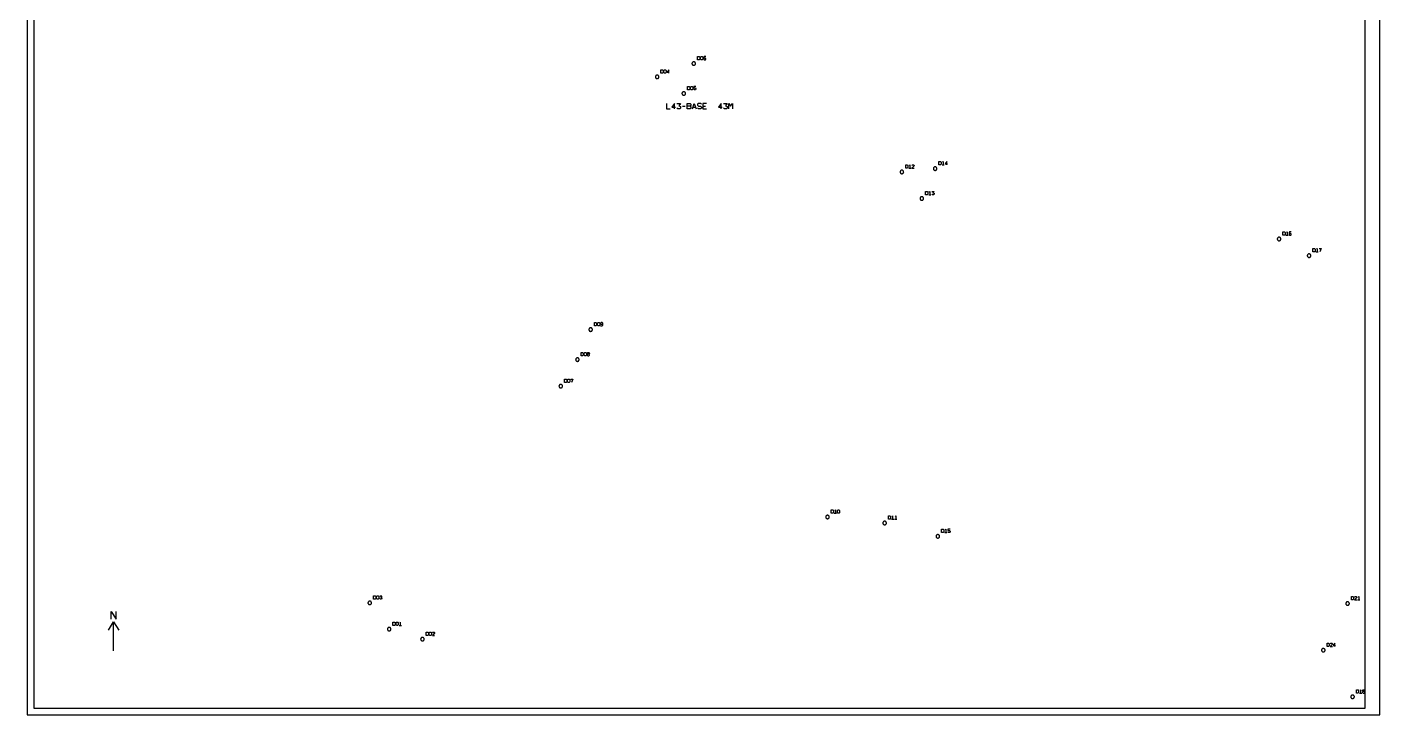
# Model space of a CAD drawing. Header units: millimetres. Extents: x 0 to 1219, y 0 to 1240.
# Drawn here: x 0 to 1219, y 0 to 620 of the extents above; entities that cross this region are included whole.
import ezdxf

# ---------------------------------------------------------------- set-up
doc = ezdxf.new("R2010")
doc.units = ezdxf.units.MM
for name, color, linetype in [('CUT_DOWEL_3.2', 2, 'Continuous'), ('CUT_OUTER', 1, 'Continuous'), ('ENGRAVE_NEXT', 3, 'Continuous'), ('ENGRAVE_NORTH', 2, 'Continuous'), ('ENGRAVE_TEXT', 2, 'Continuous'), ('SHEET_EDGE', 7, 'Continuous')]:
    doc.layers.add(name, color=color, linetype=linetype)

msp = doc.modelspace()

# ---------------------------------------------------------------- linework, layer by layer
at = {"layer": 'CUT_DOWEL_3.2'}
for points in [[(602.4, 586.9), (602.4, 587.1), (602.4, 587.4), (602.3, 587.5), (602.2, 587.7), (602.1, 587.9), (602, 588.1), (601.8, 588.2), (601.6, 588.3), (601.4, 588.4), (601.2, 588.5), (601, 588.5), (600.8, 588.5), (600.6, 588.5), (600.4, 588.5), (600.2, 588.4), (600, 588.3), (599.9, 588.2), (599.7, 588.1), (599.6, 587.9), (599.4, 587.7), (599.4, 587.5), (599.3, 587.4), (599.2, 587.1), (599.2, 586.9), (599.2, 586.7), (599.3, 586.5), (599.4, 586.3), (599.4, 586.1), (599.6, 586), (599.7, 585.8), (599.9, 585.7), (600, 585.6), (600.2, 585.5), (600.4, 585.4), (600.6, 585.4), (600.8, 585.3), (601, 585.4), (601.2, 585.4), (601.4, 585.5), (601.6, 585.6), (601.8, 585.7), (602, 585.8), (602.1, 586), (602.2, 586.1), (602.3, 586.3), (602.4, 586.5), (602.4, 586.7), (602.4, 586.9)], [(569.4, 574.9), (569.4, 575.1), (569.4, 575.4), (569.3, 575.5), (569.2, 575.7), (569.1, 575.9), (569, 576.1), (568.8, 576.2), (568.6, 576.3), (568.4, 576.4), (568.2, 576.5), (568, 576.5), (567.8, 576.5), (567.6, 576.5), (567.4, 576.5), (567.2, 576.4), (567, 576.3), (566.9, 576.2), (566.7, 576.1), (566.6, 575.9), (566.4, 575.7), (566.4, 575.5), (566.3, 575.4), (566.2, 575.1), (566.2, 574.9), (566.2, 574.7), (566.3, 574.5), (566.4, 574.3), (566.4, 574.1), (566.6, 574), (566.7, 573.8), (566.9, 573.7), (567, 573.6), (567.2, 573.5), (567.4, 573.4), (567.6, 573.4), (567.8, 573.3), (568, 573.4), (568.2, 573.4), (568.4, 573.5), (568.6, 573.6), (568.8, 573.7), (569, 573.8), (569.1, 574), (569.2, 574.1), (569.3, 574.3), (569.4, 574.5), (569.4, 574.7), (569.4, 574.9)], [(593.4, 559.9), (593.4, 560.1), (593.4, 560.4), (593.3, 560.5), (593.2, 560.7), (593.1, 560.9), (593, 561.1), (592.8, 561.2), (592.6, 561.3), (592.4, 561.4), (592.2, 561.5), (592, 561.5), (591.8, 561.5), (591.6, 561.5), (591.4, 561.5), (591.2, 561.4), (591, 561.3), (590.9, 561.2), (590.7, 561.1), (590.6, 560.9), (590.4, 560.7), (590.4, 560.5), (590.3, 560.4), (590.2, 560.1), (590.2, 559.9), (590.2, 559.7), (590.3, 559.5), (590.4, 559.3), (590.4, 559.1), (590.6, 559), (590.7, 558.8), (590.9, 558.7), (591, 558.6), (591.2, 558.5), (591.4, 558.4), (591.6, 558.4), (591.8, 558.3), (592, 558.4), (592.2, 558.4), (592.4, 558.5), (592.6, 558.6), (592.8, 558.7), (593, 558.8), (593.1, 559), (593.2, 559.1), (593.3, 559.3), (593.4, 559.5), (593.4, 559.7), (593.4, 559.9)], [(790, 489.3), (789.9, 489.5), (789.9, 489.7), (789.8, 489.9), (789.7, 490.1), (789.6, 490.3), (789.5, 490.4), (789.3, 490.6), (789.2, 490.7), (789, 490.8), (788.8, 490.9), (788.6, 490.9), (788.4, 490.9), (788.1, 490.9), (787.9, 490.9), (787.7, 490.8), (787.6, 490.7), (787.4, 490.6), (787.2, 490.4), (787.1, 490.3), (787, 490.1), (786.9, 489.9), (786.8, 489.7), (786.8, 489.5), (786.8, 489.3), (786.8, 489.1), (786.8, 488.9), (786.9, 488.7), (787, 488.5), (787.1, 488.3), (787.2, 488.2), (787.4, 488), (787.6, 487.9), (787.7, 487.8), (787.9, 487.8), (788.1, 487.7), (788.4, 487.7), (788.6, 487.7), (788.8, 487.8), (789, 487.8), (789.2, 487.9), (789.3, 488), (789.5, 488.2), (789.6, 488.3), (789.7, 488.5), (789.8, 488.7), (789.9, 488.9), (789.9, 489.1), (790, 489.3)], [(820, 492.3), (819.9, 492.5), (819.9, 492.7), (819.8, 492.9), (819.7, 493.1), (819.6, 493.3), (819.5, 493.4), (819.3, 493.6), (819.2, 493.7), (819, 493.8), (818.8, 493.9), (818.6, 493.9), (818.4, 493.9), (818.1, 493.9), (817.9, 493.9), (817.7, 493.8), (817.6, 493.7), (817.4, 493.6), (817.2, 493.4), (817.1, 493.3), (817, 493.1), (816.9, 492.9), (816.8, 492.7), (816.8, 492.5), (816.8, 492.3), (816.8, 492.1), (816.8, 491.9), (816.9, 491.7), (817, 491.5), (817.1, 491.3), (817.2, 491.2), (817.4, 491), (817.6, 490.9), (817.7, 490.8), (817.9, 490.8), (818.1, 490.7), (818.4, 490.7), (818.6, 490.7), (818.8, 490.8), (819, 490.8), (819.2, 490.9), (819.3, 491), (819.5, 491.2), (819.6, 491.3), (819.7, 491.5), (819.8, 491.7), (819.9, 491.9), (819.9, 492.1), (820, 492.3)], [(808, 465.3), (807.9, 465.5), (807.9, 465.7), (807.8, 465.9), (807.7, 466.1), (807.6, 466.3), (807.5, 466.4), (807.3, 466.6), (807.2, 466.7), (807, 466.8), (806.8, 466.9), (806.6, 466.9), (806.4, 466.9), (806.1, 466.9), (805.9, 466.9), (805.7, 466.8), (805.6, 466.7), (805.4, 466.6), (805.2, 466.4), (805.1, 466.3), (805, 466.1), (804.9, 465.9), (804.8, 465.7), (804.8, 465.5), (804.8, 465.3), (804.8, 465.1), (804.8, 464.9), (804.9, 464.7), (805, 464.5), (805.1, 464.3), (805.2, 464.2), (805.4, 464), (805.6, 463.9), (805.7, 463.8), (805.9, 463.8), (806.1, 463.7), (806.4, 463.7), (806.6, 463.7), (806.8, 463.8), (807, 463.8), (807.2, 463.9), (807.3, 464), (807.5, 464.2), (807.6, 464.3), (807.7, 464.5), (807.8, 464.7), (807.9, 464.9), (807.9, 465.1), (808, 465.3)], [(1129.9, 428.8), (1129.9, 429), (1129.9, 429.2), (1129.8, 429.4), (1129.7, 429.6), (1129.6, 429.8), (1129.5, 430), (1129.3, 430.1), (1129.1, 430.2), (1128.9, 430.3), (1128.7, 430.4), (1128.5, 430.4), (1128.3, 430.4), (1128.1, 430.4), (1127.9, 430.4), (1127.7, 430.3), (1127.5, 430.2), (1127.4, 430.1), (1127.2, 430), (1127.1, 429.8), (1126.9, 429.6), (1126.8, 429.4), (1126.8, 429.2), (1126.7, 429), (1126.7, 428.8), (1126.7, 428.6), (1126.8, 428.4), (1126.8, 428.2), (1126.9, 428), (1127.1, 427.9), (1127.2, 427.7), (1127.4, 427.6), (1127.5, 427.4), (1127.7, 427.4), (1127.9, 427.3), (1128.1, 427.2), (1128.3, 427.2), (1128.5, 427.2), (1128.7, 427.3), (1128.9, 427.4), (1129.1, 427.4), (1129.3, 427.6), (1129.5, 427.7), (1129.6, 427.9), (1129.7, 428), (1129.8, 428.2), (1129.9, 428.4), (1129.9, 428.6), (1129.9, 428.8)], [(1156.9, 413.8), (1156.9, 414), (1156.9, 414.2), (1156.8, 414.4), (1156.7, 414.6), (1156.6, 414.8), (1156.5, 415), (1156.3, 415.1), (1156.1, 415.2), (1155.9, 415.3), (1155.7, 415.4), (1155.5, 415.4), (1155.3, 415.4), (1155.1, 415.4), (1154.9, 415.4), (1154.7, 415.3), (1154.5, 415.2), (1154.4, 415.1), (1154.2, 415), (1154.1, 414.8), (1153.9, 414.6), (1153.8, 414.4), (1153.8, 414.2), (1153.7, 414), (1153.7, 413.8), (1153.7, 413.6), (1153.8, 413.4), (1153.8, 413.2), (1153.9, 413), (1154.1, 412.9), (1154.2, 412.7), (1154.4, 412.6), (1154.5, 412.4), (1154.7, 412.4), (1154.9, 412.3), (1155.1, 412.2), (1155.3, 412.2), (1155.5, 412.2), (1155.7, 412.3), (1155.9, 412.4), (1156.1, 412.4), (1156.3, 412.6), (1156.5, 412.7), (1156.6, 412.9), (1156.7, 413), (1156.8, 413.2), (1156.9, 413.4), (1156.9, 413.6), (1156.9, 413.8)], [(509.5, 347.2), (509.5, 347.4), (509.5, 347.6), (509.4, 347.8), (509.3, 348), (509.2, 348.2), (509.1, 348.3), (508.9, 348.5), (508.7, 348.6), (508.6, 348.7), (508.4, 348.7), (508.1, 348.8), (507.9, 348.8), (507.7, 348.8), (507.5, 348.7), (507.3, 348.7), (507.1, 348.6), (507, 348.5), (506.8, 348.3), (506.7, 348.2), (506.6, 348), (506.5, 347.8), (506.4, 347.6), (506.4, 347.4), (506.3, 347.2), (506.4, 347), (506.4, 346.8), (506.5, 346.6), (506.6, 346.4), (506.7, 346.2), (506.8, 346.1), (507, 345.9), (507.1, 345.8), (507.3, 345.7), (507.5, 345.7), (507.7, 345.6), (507.9, 345.6), (508.1, 345.6), (508.4, 345.7), (508.6, 345.7), (508.7, 345.8), (508.9, 345.9), (509.1, 346.1), (509.2, 346.2), (509.3, 346.4), (509.4, 346.6), (509.5, 346.8), (509.5, 347), (509.5, 347.2)], [(497.5, 320.2), (497.5, 320.4), (497.5, 320.6), (497.4, 320.8), (497.3, 321), (497.2, 321.2), (497.1, 321.3), (496.9, 321.5), (496.7, 321.6), (496.6, 321.7), (496.4, 321.7), (496.1, 321.8), (495.9, 321.8), (495.7, 321.8), (495.5, 321.7), (495.3, 321.7), (495.1, 321.6), (495, 321.5), (494.8, 321.3), (494.7, 321.2), (494.6, 321), (494.5, 320.8), (494.4, 320.6), (494.4, 320.4), (494.3, 320.2), (494.4, 320), (494.4, 319.8), (494.5, 319.6), (494.6, 319.4), (494.7, 319.2), (494.8, 319.1), (495, 318.9), (495.1, 318.8), (495.3, 318.7), (495.5, 318.7), (495.7, 318.6), (495.9, 318.6), (496.1, 318.6), (496.4, 318.7), (496.6, 318.7), (496.7, 318.8), (496.9, 318.9), (497.1, 319.1), (497.2, 319.2), (497.3, 319.4), (497.4, 319.6), (497.5, 319.8), (497.5, 320), (497.5, 320.2)], [(482.5, 296.2), (482.5, 296.4), (482.5, 296.6), (482.4, 296.8), (482.3, 297), (482.2, 297.2), (482.1, 297.3), (481.9, 297.5), (481.7, 297.6), (481.6, 297.7), (481.4, 297.7), (481.1, 297.8), (480.9, 297.8), (480.7, 297.8), (480.5, 297.7), (480.3, 297.7), (480.1, 297.6), (480, 297.5), (479.8, 297.3), (479.7, 297.2), (479.6, 297), (479.5, 296.8), (479.4, 296.6), (479.4, 296.4), (479.3, 296.2), (479.4, 296), (479.4, 295.8), (479.5, 295.6), (479.6, 295.4), (479.7, 295.2), (479.8, 295.1), (480, 294.9), (480.1, 294.8), (480.3, 294.7), (480.5, 294.7), (480.7, 294.6), (480.9, 294.6), (481.1, 294.6), (481.4, 294.7), (481.6, 294.7), (481.7, 294.8), (481.9, 294.9), (482.1, 295.1), (482.2, 295.2), (482.3, 295.4), (482.4, 295.6), (482.5, 295.8), (482.5, 296), (482.5, 296.2)], [(722.9, 178.3), (722.9, 178.5), (722.9, 178.8), (722.8, 178.9), (722.7, 179.1), (722.6, 179.3), (722.5, 179.5), (722.3, 179.6), (722.1, 179.7), (721.9, 179.8), (721.7, 179.9), (721.5, 179.9), (721.3, 179.9), (721.1, 179.9), (720.9, 179.9), (720.7, 179.8), (720.5, 179.7), (720.4, 179.6), (720.2, 179.5), (720.1, 179.3), (719.9, 179.1), (719.9, 178.9), (719.8, 178.8), (719.7, 178.5), (719.7, 178.3), (719.7, 178.1), (719.8, 177.9), (719.9, 177.7), (719.9, 177.5), (720.1, 177.4), (720.2, 177.2), (720.4, 177.1), (720.5, 177), (720.7, 176.9), (720.9, 176.8), (721.1, 176.8), (721.3, 176.7), (721.5, 176.8), (721.7, 176.8), (721.9, 176.9), (722.1, 177), (722.3, 177.1), (722.5, 177.2), (722.6, 177.4), (722.7, 177.5), (722.8, 177.7), (722.9, 177.9), (722.9, 178.1), (722.9, 178.3)], [(774.4, 172.9), (774.4, 173.1), (774.4, 173.3), (774.3, 173.5), (774.2, 173.7), (774.1, 173.9), (774, 174.1), (773.8, 174.2), (773.6, 174.3), (773.4, 174.4), (773.2, 174.5), (773, 174.5), (772.8, 174.5), (772.6, 174.5), (772.4, 174.5), (772.2, 174.4), (772, 174.3), (771.9, 174.2), (771.7, 174.1), (771.6, 173.9), (771.4, 173.7), (771.3, 173.5), (771.3, 173.3), (771.2, 173.1), (771.2, 172.9), (771.2, 172.7), (771.3, 172.5), (771.3, 172.3), (771.4, 172.1), (771.6, 172), (771.7, 171.8), (771.9, 171.7), (772, 171.5), (772.2, 171.5), (772.4, 171.4), (772.6, 171.3), (772.8, 171.3), (773, 171.3), (773.2, 171.4), (773.4, 171.5), (773.6, 171.5), (773.8, 171.7), (774, 171.8), (774.1, 172), (774.2, 172.1), (774.3, 172.3), (774.4, 172.5), (774.4, 172.7), (774.4, 172.9)], [(822.4, 160.9), (822.4, 161.1), (822.4, 161.3), (822.3, 161.5), (822.2, 161.7), (822.1, 161.9), (822, 162.1), (821.8, 162.2), (821.6, 162.3), (821.4, 162.4), (821.2, 162.5), (821, 162.5), (820.8, 162.5), (820.6, 162.5), (820.4, 162.5), (820.2, 162.4), (820, 162.3), (819.9, 162.2), (819.7, 162.1), (819.6, 161.9), (819.4, 161.7), (819.3, 161.5), (819.3, 161.3), (819.2, 161.1), (819.2, 160.9), (819.2, 160.7), (819.3, 160.5), (819.3, 160.3), (819.4, 160.1), (819.6, 160), (819.7, 159.8), (819.9, 159.7), (820, 159.5), (820.2, 159.5), (820.4, 159.4), (820.6, 159.3), (820.8, 159.3), (821, 159.3), (821.2, 159.4), (821.4, 159.5), (821.6, 159.5), (821.8, 159.7), (822, 159.8), (822.1, 160), (822.2, 160.1), (822.3, 160.3), (822.4, 160.5), (822.4, 160.7), (822.4, 160.9)], [(310.4, 100.9), (310.4, 101.2), (310.4, 101.4), (310.3, 101.6), (310.2, 101.7), (310.1, 101.9), (310, 102.1), (309.8, 102.2), (309.6, 102.3), (309.4, 102.4), (309.2, 102.5), (309, 102.5), (308.8, 102.5), (308.6, 102.5), (308.4, 102.5), (308.2, 102.4), (308, 102.3), (307.9, 102.2), (307.7, 102.1), (307.6, 101.9), (307.4, 101.7), (307.3, 101.6), (307.3, 101.4), (307.2, 101.2), (307.2, 100.9), (307.2, 100.7), (307.3, 100.5), (307.3, 100.3), (307.4, 100.1), (307.6, 100), (307.7, 99.8), (307.9, 99.7), (308, 99.6), (308.2, 99.5), (308.4, 99.4), (308.6, 99.4), (308.8, 99.3), (309, 99.4), (309.2, 99.4), (309.4, 99.5), (309.6, 99.6), (309.8, 99.7), (310, 99.8), (310.1, 100), (310.2, 100.1), (310.3, 100.3), (310.4, 100.5), (310.4, 100.7), (310.4, 100.9)], [(1191.7, 100.3), (1191.7, 100.6), (1191.6, 100.8), (1191.5, 101), (1191.5, 101.1), (1191.3, 101.3), (1191.2, 101.5), (1191, 101.6), (1190.9, 101.7), (1190.7, 101.8), (1190.5, 101.9), (1190.3, 101.9), (1190.1, 101.9), (1189.9, 101.9), (1189.7, 101.9), (1189.5, 101.8), (1189.3, 101.7), (1189.1, 101.6), (1188.9, 101.5), (1188.8, 101.3), (1188.7, 101.1), (1188.6, 101), (1188.5, 100.8), (1188.5, 100.6), (1188.5, 100.3), (1188.5, 100.1), (1188.5, 99.9), (1188.6, 99.7), (1188.7, 99.5), (1188.8, 99.4), (1188.9, 99.2), (1189.1, 99.1), (1189.3, 99), (1189.5, 98.9), (1189.7, 98.8), (1189.9, 98.8), (1190.1, 98.7), (1190.3, 98.8), (1190.5, 98.8), (1190.7, 98.9), (1190.9, 99), (1191, 99.1), (1191.2, 99.2), (1191.3, 99.4), (1191.5, 99.5), (1191.5, 99.7), (1191.6, 99.9), (1191.7, 100.1), (1191.7, 100.3)], [(327.9, 77.3), (327.9, 77.6), (327.9, 77.8), (327.8, 78), (327.7, 78.1), (327.6, 78.3), (327.5, 78.5), (327.3, 78.6), (327.1, 78.7), (327, 78.8), (326.8, 78.9), (326.5, 78.9), (326.3, 78.9), (326.1, 78.9), (325.9, 78.9), (325.7, 78.8), (325.5, 78.7), (325.4, 78.6), (325.2, 78.5), (325.1, 78.3), (325, 78.1), (324.9, 78), (324.8, 77.8), (324.8, 77.6), (324.7, 77.3), (324.8, 77.1), (324.8, 76.9), (324.9, 76.7), (325, 76.5), (325.1, 76.4), (325.2, 76.2), (325.4, 76.1), (325.5, 76), (325.7, 75.9), (325.9, 75.8), (326.1, 75.8), (326.3, 75.7), (326.5, 75.8), (326.8, 75.8), (327, 75.9), (327.1, 76), (327.3, 76.1), (327.5, 76.2), (327.6, 76.4), (327.7, 76.5), (327.8, 76.7), (327.9, 76.9), (327.9, 77.1), (327.9, 77.3)], [(357.9, 68.3), (357.9, 68.6), (357.9, 68.8), (357.8, 69), (357.7, 69.1), (357.6, 69.3), (357.5, 69.5), (357.3, 69.6), (357.1, 69.7), (357, 69.8), (356.8, 69.9), (356.5, 69.9), (356.3, 69.9), (356.1, 69.9), (355.9, 69.9), (355.7, 69.8), (355.5, 69.7), (355.4, 69.6), (355.2, 69.5), (355.1, 69.3), (355, 69.1), (354.9, 69), (354.8, 68.8), (354.8, 68.6), (354.7, 68.3), (354.8, 68.1), (354.8, 67.9), (354.9, 67.7), (355, 67.5), (355.1, 67.4), (355.2, 67.2), (355.4, 67.1), (355.5, 67), (355.7, 66.9), (355.9, 66.8), (356.1, 66.8), (356.3, 66.7), (356.5, 66.8), (356.8, 66.8), (357, 66.9), (357.1, 67), (357.3, 67.1), (357.5, 67.2), (357.6, 67.4), (357.7, 67.5), (357.8, 67.7), (357.9, 67.9), (357.9, 68.1), (357.9, 68.3)], [(1169.7, 58.3), (1169.7, 58.6), (1169.7, 58.8), (1169.6, 59), (1169.5, 59.1), (1169.4, 59.3), (1169.3, 59.5), (1169.1, 59.6), (1168.9, 59.7), (1168.7, 59.8), (1168.5, 59.9), (1168.3, 59.9), (1168.1, 59.9), (1167.9, 59.9), (1167.7, 59.9), (1167.5, 59.8), (1167.3, 59.7), (1167.2, 59.6), (1167, 59.5), (1166.9, 59.3), (1166.7, 59.1), (1166.7, 59), (1166.6, 58.8), (1166.5, 58.6), (1166.5, 58.3), (1166.5, 58.1), (1166.6, 57.9), (1166.7, 57.7), (1166.7, 57.5), (1166.9, 57.4), (1167, 57.2), (1167.2, 57.1), (1167.3, 57), (1167.5, 56.9), (1167.7, 56.8), (1167.9, 56.8), (1168.1, 56.7), (1168.3, 56.8), (1168.5, 56.8), (1168.7, 56.9), (1168.9, 57), (1169.1, 57.1), (1169.3, 57.2), (1169.4, 57.4), (1169.5, 57.5), (1169.6, 57.7), (1169.7, 57.9), (1169.7, 58.1), (1169.7, 58.3)], [(1196.2, 16.3), (1196.2, 16.6), (1196.1, 16.8), (1196.1, 17), (1196, 17.1), (1195.8, 17.3), (1195.7, 17.5), (1195.5, 17.6), (1195.4, 17.7), (1195.2, 17.8), (1195, 17.9), (1194.8, 17.9), (1194.6, 17.9), (1194.4, 17.9), (1194.2, 17.9), (1194, 17.8), (1193.8, 17.7), (1193.6, 17.6), (1193.4, 17.5), (1193.3, 17.3), (1193.2, 17.1), (1193.1, 17), (1193, 16.8), (1193, 16.6), (1193, 16.3), (1193, 16.1), (1193, 15.9), (1193.1, 15.7), (1193.2, 15.5), (1193.3, 15.4), (1193.4, 15.2), (1193.6, 15.1), (1193.8, 15), (1194, 14.9), (1194.2, 14.8), (1194.4, 14.8), (1194.6, 14.7), (1194.8, 14.8), (1195, 14.8), (1195.2, 14.9), (1195.4, 15), (1195.5, 15.1), (1195.7, 15.2), (1195.8, 15.4), (1196, 15.5), (1196.1, 15.7), (1196.1, 15.9), (1196.2, 16.1), (1196.2, 16.3)]]:
    msp.add_lwpolyline(points, close=True, dxfattribs=at)
at = {"layer": 'CUT_OUTER'}
msp.add_lwpolyline([(6, 6), (1206, 6), (1206, 1086), (6, 1086), (6, 6)], close=True, dxfattribs=at)
at = {"layer": 'ENGRAVE_NEXT'}
msp.add_lwpolyline([(6.2, 6.2), (1205.8, 6.2), (1205.8, 1085.8), (6.2, 1085.8), (6.2, 6.2)], close=True, dxfattribs=at)
at = {"layer": 'ENGRAVE_NORTH'}
for points in [[(75.7, 86.4), (75.7, 93.2), (80.3, 86.4), (80.3, 93.2)], [(73.3, 76.5), (78, 83.8), (82.7, 76.5)], [(78, 57.8), (78, 83.8)]]:
    msp.add_lwpolyline(points, dxfattribs=at)
at = {"layer": 'ENGRAVE_TEXT'}
for points in [[(604.2, 590.3), (604.2, 593.3), (605.7, 593.3), (606.2, 592.8), (606.2, 590.8), (605.7, 590.3), (604.2, 590.3)], [(607, 590.8), (607, 592.8), (607.5, 593.3), (608.5, 593.3), (609, 592.8), (609, 590.8), (608.5, 590.3), (607.5, 590.3), (607, 590.8)], [(611.8, 593.3), (610.3, 593.3), (609.8, 592.8), (609.8, 590.8), (610.3, 590.3), (611.3, 590.3), (611.8, 590.8), (611.8, 591.3), (611.3, 591.8), (610.3, 591.8), (609.8, 591.3)], [(571.2, 578.3), (571.2, 581.3), (572.7, 581.3), (573.2, 580.8), (573.2, 578.8), (572.7, 578.3), (571.2, 578.3)], [(574, 578.8), (574, 580.8), (574.5, 581.3), (575.5, 581.3), (576, 580.8), (576, 578.8), (575.5, 578.3), (574.5, 578.3), (574, 578.8)], [(578.3, 578.3), (578.3, 581.3), (576.8, 579.3), (578.8, 579.3)], [(595.2, 563.3), (595.2, 566.3), (596.7, 566.3), (597.2, 565.8), (597.2, 563.8), (596.7, 563.3), (595.2, 563.3)], [(598, 563.8), (598, 565.8), (598.5, 566.3), (599.5, 566.3), (600, 565.8), (600, 563.8), (599.5, 563.3), (598.5, 563.3), (598, 563.8)], [(602.8, 566.3), (600.8, 566.3), (600.8, 565.1), (602.3, 565.1), (602.8, 564.6), (602.8, 563.8), (602.3, 563.3), (601.3, 563.3), (600.8, 563.8)], [(576.3, 551), (576.3, 546), (579.7, 546)], [(583.5, 546), (583.5, 551), (581, 547.7), (584.3, 547.7)], [(585.7, 551), (589, 551), (587.3, 548.9), (589, 548.1), (589, 546.8), (588.2, 546), (586.5, 546), (585.7, 546.8)], [(595, 546), (595, 551), (597.5, 551), (598.3, 550.2), (598.3, 549.3), (597.5, 548.5), (595, 548.5)], [(599.7, 546), (601.3, 551), (603, 546)], [(607.7, 550.2), (606.8, 551), (605.2, 551), (604.3, 550.2), (604.3, 549.3), (605.2, 548.5), (606.8, 548.5), (607.7, 547.7), (607.7, 546.8), (606.8, 546), (605.2, 546), (604.3, 546.8)], [(612.3, 551), (609, 551), (609, 546), (612.3, 546)], [(625.5, 546), (625.5, 551), (623, 547.7), (626.3, 547.7)], [(627.7, 551), (631, 551), (629.3, 548.9), (631, 548.1), (631, 546.8), (630.2, 546), (628.5, 546), (627.7, 546.8)], [(632.3, 546), (632.3, 551), (634, 548.5), (635.7, 551), (635.7, 546)], [(590.8, 548.5), (593.2, 548.5)], [(597.5, 548.5), (598.3, 547.7), (598.3, 546.8), (597.5, 546), (595, 546)], [(600.2, 547.7), (602.4, 547.7)], [(609, 548.5), (611.5, 548.5)], [(791.8, 492.7), (791.8, 495.7), (793.3, 495.7), (793.8, 495.2), (793.8, 493.2), (793.3, 492.7), (791.8, 492.7)], [(794.6, 492.7), (796.6, 492.7)], [(795.1, 495.2), (795.6, 495.7), (795.6, 492.7)], [(797.4, 495.2), (797.9, 495.7), (798.9, 495.7), (799.4, 495.2), (799.4, 494.7), (797.4, 492.7), (799.4, 492.7)], [(821.8, 495.7), (821.8, 498.7), (823.3, 498.7), (823.8, 498.2), (823.8, 496.2), (823.3, 495.7), (821.8, 495.7)], [(824.6, 495.7), (826.6, 495.7)], [(825.1, 498.2), (825.6, 498.7), (825.6, 495.7)], [(828.9, 495.7), (828.9, 498.7), (827.4, 496.7), (829.4, 496.7)], [(809.8, 468.7), (809.8, 471.7), (811.3, 471.7), (811.8, 471.2), (811.8, 469.2), (811.3, 468.7), (809.8, 468.7)], [(812.6, 468.7), (814.6, 468.7)], [(813.1, 471.2), (813.6, 471.7), (813.6, 468.7)], [(815.4, 471.7), (817.4, 471.7), (816.4, 470.5), (817.4, 470), (817.4, 469.2), (816.9, 468.7), (815.9, 468.7), (815.4, 469.2)], [(1131.7, 432.2), (1131.7, 435.2), (1133.2, 435.2), (1133.7, 434.7), (1133.7, 432.7), (1133.2, 432.2), (1131.7, 432.2)], [(1134.5, 432.2), (1136.5, 432.2)], [(1135, 434.7), (1135.5, 435.2), (1135.5, 432.2)], [(1139.3, 435.2), (1137.8, 435.2), (1137.3, 434.7), (1137.3, 432.7), (1137.8, 432.2), (1138.8, 432.2), (1139.3, 432.7), (1139.3, 433.2), (1138.8, 433.7), (1137.8, 433.7), (1137.3, 433.2)], [(1158.7, 417.2), (1158.7, 420.2), (1160.2, 420.2), (1160.7, 419.7), (1160.7, 417.7), (1160.2, 417.2), (1158.7, 417.2)], [(1161.5, 417.2), (1163.5, 417.2)], [(1162, 419.7), (1162.5, 420.2), (1162.5, 417.2)], [(1164.3, 420.2), (1166.3, 420.2), (1165.1, 417.2)], [(511.3, 350.6), (511.3, 353.6), (512.8, 353.6), (513.3, 353.1), (513.3, 351.1), (512.8, 350.6), (511.3, 350.6)], [(514.1, 351.1), (514.1, 353.1), (514.6, 353.6), (515.6, 353.6), (516.1, 353.1), (516.1, 351.1), (515.6, 350.6), (514.6, 350.6), (514.1, 351.1)], [(516.9, 350.6), (518.4, 350.6), (518.9, 351.1), (518.9, 353.1), (518.4, 353.6), (517.4, 353.6), (516.9, 353.1), (516.9, 352.6), (517.4, 352.1), (518.4, 352.1), (518.9, 352.6)], [(499.3, 323.6), (499.3, 326.6), (500.8, 326.6), (501.3, 326.1), (501.3, 324.1), (500.8, 323.6), (499.3, 323.6)], [(502.1, 324.1), (502.1, 326.1), (502.6, 326.6), (503.6, 326.6), (504.1, 326.1), (504.1, 324.1), (503.6, 323.6), (502.6, 323.6), (502.1, 324.1)], [(505.4, 325.1), (504.9, 325.6), (504.9, 326.1), (505.4, 326.6), (506.4, 326.6), (506.9, 326.1), (506.9, 325.6), (506.4, 325.1), (505.4, 325.1), (504.9, 324.6), (504.9, 324.1), (505.4, 323.6), (506.4, 323.6), (506.9, 324.1), (506.9, 324.6), (506.4, 325.1)], [(484.3, 299.6), (484.3, 302.6), (485.8, 302.6), (486.3, 302.1), (486.3, 300.1), (485.8, 299.6), (484.3, 299.6)], [(487.1, 300.1), (487.1, 302.1), (487.6, 302.6), (488.6, 302.6), (489.1, 302.1), (489.1, 300.1), (488.6, 299.6), (487.6, 299.6), (487.1, 300.1)], [(489.9, 302.6), (491.9, 302.6), (490.7, 299.6)], [(724.7, 181.7), (724.7, 184.7), (726.2, 184.7), (726.7, 184.2), (726.7, 182.2), (726.2, 181.7), (724.7, 181.7)], [(728, 184.2), (728.5, 184.7), (728.5, 181.7)], [(730.3, 182.2), (730.3, 184.2), (730.8, 184.7), (731.8, 184.7), (732.3, 184.2), (732.3, 182.2), (731.8, 181.7), (730.8, 181.7), (730.3, 182.2)], [(727.5, 181.7), (729.5, 181.7)], [(776.2, 176.3), (776.2, 179.3), (777.7, 179.3), (778.2, 178.8), (778.2, 176.8), (777.7, 176.3), (776.2, 176.3)], [(779, 176.3), (781, 176.3)], [(779.5, 178.8), (780, 179.3), (780, 176.3)], [(781.8, 176.3), (783.8, 176.3)], [(782.3, 178.8), (782.8, 179.3), (782.8, 176.3)], [(824.2, 164.3), (824.2, 167.3), (825.7, 167.3), (826.2, 166.8), (826.2, 164.8), (825.7, 164.3), (824.2, 164.3)], [(827, 164.3), (829, 164.3)], [(827.5, 166.8), (828, 167.3), (828, 164.3)], [(831.8, 167.3), (829.8, 167.3), (829.8, 166.1), (831.3, 166.1), (831.8, 165.6), (831.8, 164.8), (831.3, 164.3), (830.3, 164.3), (829.8, 164.8)], [(312.2, 104.3), (312.2, 107.3), (313.7, 107.3), (314.2, 106.8), (314.2, 104.8), (313.7, 104.3), (312.2, 104.3)], [(315, 104.8), (315, 106.8), (315.5, 107.3), (316.5, 107.3), (317, 106.8), (317, 104.8), (316.5, 104.3), (315.5, 104.3), (315, 104.8)], [(317.8, 107.3), (319.8, 107.3), (318.8, 106.1), (319.8, 105.6), (319.8, 104.8), (319.3, 104.3), (318.3, 104.3), (317.8, 104.8)], [(1193.5, 103.7), (1193.5, 106.7), (1195, 106.7), (1195.5, 106.2), (1195.5, 104.2), (1195, 103.7), (1193.5, 103.7)], [(1196.3, 106.2), (1196.8, 106.7), (1197.8, 106.7), (1198.3, 106.2), (1198.3, 105.7), (1196.3, 103.7), (1198.3, 103.7)], [(1199.1, 103.7), (1201.1, 103.7)], [(1199.6, 106.2), (1200.1, 106.7), (1200.1, 103.7)], [(329.7, 80.7), (329.7, 83.7), (331.2, 83.7), (331.7, 83.2), (331.7, 81.2), (331.2, 80.7), (329.7, 80.7)], [(332.5, 81.2), (332.5, 83.2), (333, 83.7), (334, 83.7), (334.5, 83.2), (334.5, 81.2), (334, 80.7), (333, 80.7), (332.5, 81.2)], [(335.3, 80.7), (337.3, 80.7)], [(335.8, 83.2), (336.3, 83.7), (336.3, 80.7)], [(359.7, 71.7), (359.7, 74.7), (361.2, 74.7), (361.7, 74.2), (361.7, 72.2), (361.2, 71.7), (359.7, 71.7)], [(362.5, 72.2), (362.5, 74.2), (363, 74.7), (364, 74.7), (364.5, 74.2), (364.5, 72.2), (364, 71.7), (363, 71.7), (362.5, 72.2)], [(365.3, 74.2), (365.8, 74.7), (366.8, 74.7), (367.3, 74.2), (367.3, 73.7), (365.3, 71.7), (367.3, 71.7)], [(1171.5, 61.7), (1171.5, 64.7), (1173, 64.7), (1173.5, 64.2), (1173.5, 62.2), (1173, 61.7), (1171.5, 61.7)], [(1174.3, 64.2), (1174.8, 64.7), (1175.8, 64.7), (1176.3, 64.2), (1176.3, 63.7), (1174.3, 61.7), (1176.3, 61.7)], [(1178.6, 61.7), (1178.6, 64.7), (1177.1, 62.7), (1179.1, 62.7)], [(1198, 19.7), (1198, 22.7), (1199.5, 22.7), (1200, 22.2), (1200, 20.2), (1199.5, 19.7), (1198, 19.7)], [(1200.8, 19.7), (1202.8, 19.7)], [(1201.3, 22.2), (1201.8, 22.7), (1201.8, 19.7)], [(1204.1, 21.2), (1203.6, 21.7), (1203.6, 22.2), (1204.1, 22.7), (1205.1, 22.7), (1205.6, 22.2), (1205.6, 21.7), (1205.1, 21.2), (1204.1, 21.2), (1203.6, 20.7), (1203.6, 20.2), (1204.1, 19.7), (1205.1, 19.7), (1205.6, 20.2), (1205.6, 20.7), (1205.1, 21.2)]]:
    msp.add_lwpolyline(points, dxfattribs=at)
at = {"layer": 'SHEET_EDGE'}
msp.add_lwpolyline([(0, 0), (1219.2, 0), (1219.2, 1219.2), (0, 1219.2)], close=True, dxfattribs=at)

doc.saveas('drawing.dxf')
